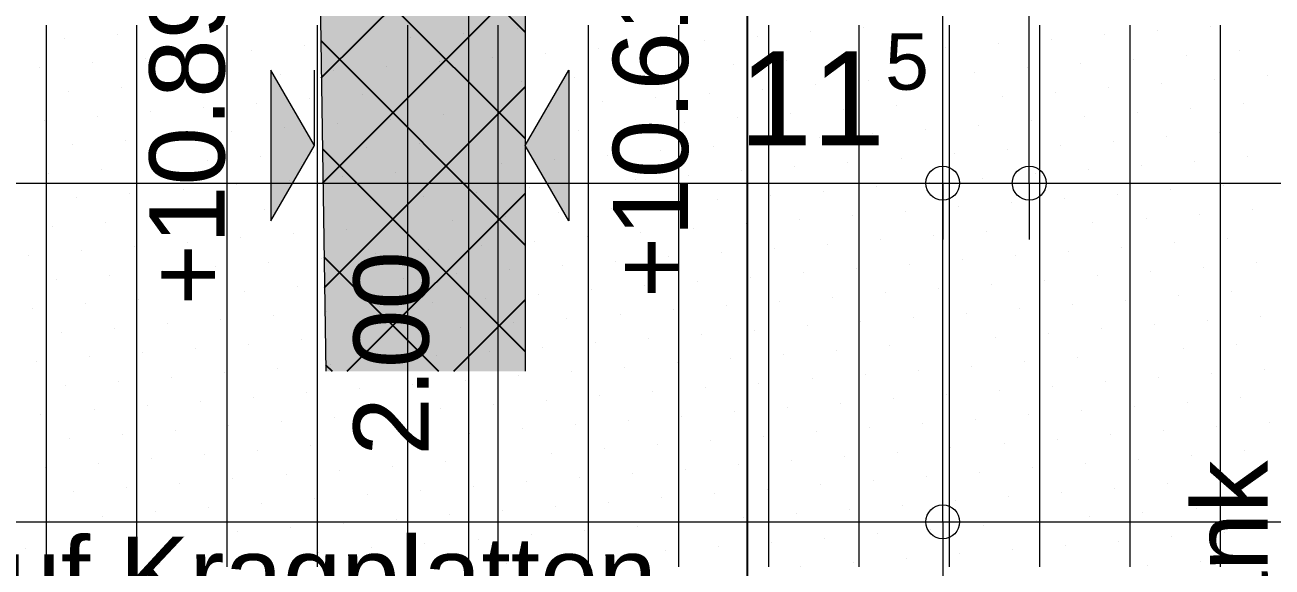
# Model space of a CAD drawing. Header units: metres. Extents: x 0.003 to 0.843, y 0.003 to 0.597.
# Drawn here: x 0.42917 to 0.46231, y 0.1774 to 0.1918 of the extents above; entities that cross this region are included whole.
import ezdxf

# ---------------------------------------------------------------- set-up
doc = ezdxf.new("R2010")
doc.units = ezdxf.units.M
for name, pattern in [('AUSGEZOGEN', [0]), ('LINIE_23', [0.0079, 0.004, -0.0013, 0, -0.0013, 0, -0.0013]), ('RAND', [44.45, 12.7, -6.35, 12.7, -6.35, 0, -6.35]), ('STRICHPUNKT', [25.4, 12.7, -6.35, 0, -6.35])]:
    doc.linetypes.add(name, pattern=pattern)
for name, color, linetype, lineweight in [('Ausbau Raeume', 7, 'AUSGEZOGEN', 18), ('Bauachsen grob', 7, 'RAND', 13), ('Bodenplatte', 7, 'AUSGEZOGEN', 18), ('Deckendaemmung', 7, 'AUSGEZOGEN', 13), ('Detailmasse', 7, 'AUSGEZOGEN', 13), ('Schnittbegrenzung', 7, 'AUSGEZOGEN', 13), ('Text Decke', 7, 'AUSGEZOGEN', 25), ('Text Werkplan Ausfuehrung', 7, 'AUSGEZOGEN', 25), ('Werkplan- Ausfuehrungsmasse', 7, 'AUSGEZOGEN', 13)]:
    doc.layers.add(name, color=color, linetype=linetype, lineweight=lineweight)
doc.styles.add('ARIAL', font='ARIAL.TTF')

msp = doc.modelspace()

# ---------------------------------------------------------------- hatches: boundary and pattern name
at = {"layer": 'Bodenplatte', "linetype": 'AUSGEZOGEN', "lineweight": 25, "true_color": 0xe0ffe0}
msp.add_hatch(color=254, dxfattribs=at).paths.add_polyline_path([(0.43486, 0.217597), (0.43486, 0.202597), (0.43686, 0.202597), (0.43716, 0.182597), (0.44246, 0.182597), (0.44246, 0.217597)])
at = {"layer": 'Bodenplatte', "linetype": 'AUSGEZOGEN', "lineweight": 13}
msp.add_hatch(color=7, dxfattribs=at).paths.add_polyline_path([(0.4357, 0.190597), (0.4357, 0.186597), (0.43686, 0.188597)])
msp.add_hatch(color=7, dxfattribs=at).paths.add_polyline_path([(0.44362, 0.190597), (0.44362, 0.186597), (0.44246, 0.188597)], flags=16)

# ---------------------------------------------------------------- linework, layer by layer
at = {"layer": 'Ausbau Raeume', "color": 254, "linetype": 'AUSGEZOGEN', "lineweight": 18}
for p, q in [((0.429742, 0.184603), (0.429742, 0.191789)), ((0.432142, 0.184603), (0.432142, 0.191789)), ((0.434542, 0.184603), (0.434542, 0.191789)), ((0.436942, 0.184603), (0.436942, 0.191789)), ((0.439342, 0.184603), (0.439342, 0.191789)), ((0.441742, 0.184603), (0.441742, 0.191789)), ((0.444142, 0.184603), (0.444142, 0.191789)), ((0.446542, 0.184603), (0.446542, 0.191789)), ((0.448942, 0.184603), (0.448942, 0.191789)), ((0.451342, 0.184603), (0.451342, 0.191789)), ((0.453742, 0.184603), (0.453742, 0.191789)), ((0.456142, 0.184603), (0.456142, 0.191789)), ((0.458542, 0.184603), (0.458542, 0.191789)), ((0.460942, 0.184603), (0.460942, 0.191789)), ((0.429742, 0.177403), (0.429742, 0.184589)), ((0.432142, 0.177403), (0.432142, 0.184589)), ((0.434542, 0.177403), (0.434542, 0.184589)), ((0.436942, 0.177403), (0.436942, 0.184589)), ((0.439342, 0.177403), (0.439342, 0.184589)), ((0.441742, 0.177403), (0.441742, 0.184589)), ((0.444142, 0.177403), (0.444142, 0.184589)), ((0.446542, 0.177403), (0.446542, 0.184589)), ((0.448942, 0.177403), (0.448942, 0.184589)), ((0.451342, 0.177403), (0.451342, 0.184589)), ((0.453742, 0.177403), (0.453742, 0.184589)), ((0.456142, 0.177403), (0.456142, 0.184589)), ((0.458542, 0.177403), (0.458542, 0.184589)), ((0.460942, 0.177403), (0.460942, 0.184589))]:
    msp.add_line(p, q, dxfattribs=at)
at = {"layer": 'Bauachsen grob', "color": 32, "linetype": 'LINIE_23', "lineweight": 25, "true_color": 0xc36e14}
msp.add_line((0.43166, 0.013897), (0.43166, 0.581), dxfattribs=at)
at = {"layer": 'Bodenplatte', "color": 7, "linetype": 'AUSGEZOGEN', "lineweight": 13}
for p, q in [((0.44246, 0.217597), (0.44246, 0.182597)), ((0.43686, 0.202597), (0.43716, 0.182597)), ((0.43686, 0.188597), (0.4357, 0.190597)), ((0.4357, 0.190597), (0.4357, 0.186597)), ((0.43686, 0.188597), (0.43686, 0.190597)), ((0.44246, 0.188597), (0.44362, 0.190597)), ((0.44362, 0.190597), (0.44362, 0.186597)), ((0.4357, 0.186597), (0.43686, 0.188597)), ((0.43686, 0.188597), (0.43686, 0.188597)), ((0.43686, 0.188597), (0.43686, 0.188597)), ((0.43686, 0.188597), (0.43686, 0.188597)), ((0.43686, 0.188597), (0.43686, 0.188597)), ((0.44362, 0.186597), (0.44246, 0.188597)), ((0.44246, 0.188597), (0.44246, 0.188597)), ((0.44246, 0.188597), (0.44246, 0.188597)), ((0.44246, 0.188597), (0.44246, 0.186597)), ((0.44246, 0.188597), (0.44246, 0.188597)), ((0.44246, 0.188597), (0.44246, 0.188597))]:
    msp.add_line(p, q, dxfattribs=at)
at = {"layer": 'Bodenplatte', "color": 7, "linetype": 'AUSGEZOGEN', "lineweight": 25}
for p, q in [((0.436942, 0.197126), (0.44246, 0.191608)), ((0.437043, 0.190393), (0.44246, 0.19581)), ((0.436985, 0.194254), (0.44246, 0.188779)), ((0.437085, 0.187606), (0.44246, 0.192981)), ((0.437028, 0.191383), (0.44246, 0.185951)), ((0.437127, 0.18482), (0.44246, 0.190153)), ((0.437071, 0.188511), (0.44246, 0.183123)), ((0.437733, 0.182597), (0.44246, 0.187324)), ((0.437114, 0.18564), (0.440157, 0.182597)), ((0.440561, 0.182597), (0.44246, 0.184496)), ((0.437157, 0.182768), (0.437328, 0.182597))]:
    msp.add_line(p, q, dxfattribs=at)
at = {"layer": 'Deckendaemmung', "color": 211, "linetype": 'AUSGEZOGEN', "lineweight": 13, "true_color": 0xff70ff}
for p, q in [((0.433027, 0.191662), (0.433027, 0.191662)), ((0.434436, 0.191776), (0.434436, 0.191776)), ((0.442245, 0.191695), (0.442245, 0.191695)), ((0.450053, 0.191614), (0.450053, 0.191614)), ((0.451463, 0.191727), (0.451463, 0.191727)), ((0.459271, 0.191646), (0.459271, 0.191646)), ((0.460681, 0.19176), (0.460681, 0.19176)), ((0.430208, 0.191436), (0.430208, 0.191436)), ((0.431617, 0.191549), (0.431617, 0.191549)), ((0.438016, 0.191355), (0.438016, 0.191355)), ((0.439426, 0.191468), (0.439426, 0.191468)), ((0.440835, 0.191581), (0.440835, 0.191581)), ((0.445825, 0.191274), (0.445825, 0.191274)), ((0.447234, 0.191387), (0.447234, 0.191387)), ((0.448644, 0.1915), (0.448644, 0.1915)), ((0.455043, 0.191306), (0.455043, 0.191306)), ((0.455043, 0.191306), (0.455043, 0.191306)), ((0.456452, 0.191419), (0.456452, 0.191419)), ((0.457862, 0.191533), (0.457862, 0.191533)), ((0.433788, 0.191014), (0.433788, 0.191014)), ((0.435197, 0.191128), (0.435197, 0.191128)), ((0.436607, 0.191241), (0.436607, 0.191241)), ((0.441597, 0.190933), (0.441597, 0.190933)), ((0.443006, 0.191047), (0.443006, 0.191047)), ((0.444416, 0.19116), (0.444416, 0.19116)), ((0.450815, 0.190966), (0.450815, 0.190966)), ((0.452224, 0.191079), (0.452224, 0.191079)), ((0.453634, 0.191193), (0.453634, 0.191193)), ((0.460033, 0.190998), (0.460033, 0.190998)), ((0.461442, 0.191112), (0.461442, 0.191112)), ((0.42956, 0.190674), (0.42956, 0.190674)), ((0.430969, 0.190788), (0.430969, 0.190788)), ((0.432379, 0.190901), (0.432379, 0.190901)), ((0.438778, 0.190707), (0.438778, 0.190707)), ((0.440187, 0.19082), (0.440187, 0.19082)), ((0.446586, 0.190626), (0.446586, 0.190626)), ((0.447996, 0.190739), (0.447996, 0.190739)), ((0.447996, 0.190739), (0.447996, 0.190739)), ((0.449405, 0.190852), (0.449405, 0.190852)), ((0.455804, 0.190658), (0.455804, 0.190658)), ((0.457214, 0.190771), (0.457214, 0.190771)), ((0.458623, 0.190885), (0.458623, 0.190885)), ((0.434549, 0.190366), (0.434549, 0.190366)), ((0.435959, 0.19048), (0.435959, 0.19048)), ((0.437368, 0.190593), (0.437368, 0.190593)), ((0.442358, 0.190285), (0.442358, 0.190285)), ((0.443767, 0.190399), (0.443767, 0.190399)), ((0.445177, 0.190512), (0.445177, 0.190512)), ((0.451576, 0.190318), (0.451576, 0.190318)), ((0.452986, 0.190431), (0.452986, 0.190431)), ((0.454395, 0.190545), (0.454395, 0.190545)), ((0.460794, 0.19035), (0.460794, 0.19035)), ((0.462204, 0.190464), (0.462204, 0.190464)), ((0.430321, 0.190026), (0.430321, 0.190026)), ((0.431731, 0.19014), (0.431731, 0.19014)), ((0.43314, 0.190253), (0.43314, 0.190253)), ((0.43813, 0.189945), (0.43813, 0.189945)), ((0.439539, 0.190059), (0.439539, 0.190059)), ((0.440949, 0.190172), (0.440949, 0.190172)), ((0.440949, 0.190172), (0.440949, 0.190172)), ((0.447348, 0.189978), (0.447348, 0.189978)), ((0.448757, 0.190091), (0.448757, 0.190091)), ((0.450167, 0.190204), (0.450167, 0.190204)), ((0.456566, 0.19001), (0.456566, 0.19001)), ((0.457975, 0.190123), (0.457975, 0.190123)), ((0.459385, 0.190237), (0.459385, 0.190237)), ((0.435311, 0.189718), (0.435311, 0.189718)), ((0.43672, 0.189832), (0.43672, 0.189832)), ((0.443119, 0.189637), (0.443119, 0.189637)), ((0.444529, 0.189751), (0.444529, 0.189751)), ((0.445938, 0.189864), (0.445938, 0.189864)), ((0.452338, 0.18967), (0.452338, 0.18967)), ((0.453747, 0.189783), (0.453747, 0.189783)), ((0.455156, 0.189897), (0.455156, 0.189897)), ((0.461556, 0.189702), (0.461556, 0.189702)), ((0.431082, 0.189378), (0.431082, 0.189378)), ((0.432492, 0.189492), (0.432492, 0.189492)), ((0.433901, 0.189605), (0.433901, 0.189605)), ((0.433901, 0.189605), (0.433901, 0.189605)), ((0.438891, 0.189297), (0.438891, 0.189297)), ((0.440301, 0.189411), (0.440301, 0.189411)), ((0.44171, 0.189524), (0.44171, 0.189524)), ((0.448109, 0.18933), (0.448109, 0.18933)), ((0.449519, 0.189443), (0.449519, 0.189443)), ((0.450928, 0.189556), (0.450928, 0.189556)), ((0.457327, 0.189362), (0.457327, 0.189362)), ((0.458737, 0.189475), (0.458737, 0.189475)), ((0.460146, 0.189589), (0.460146, 0.189589)), ((0.429673, 0.189265), (0.429673, 0.189265)), ((0.434663, 0.188957), (0.434663, 0.188957)), ((0.436072, 0.18907), (0.436072, 0.18907)), ((0.437482, 0.189184), (0.437482, 0.189184)), ((0.443881, 0.188989), (0.443881, 0.188989)), ((0.44529, 0.189103), (0.44529, 0.189103)), ((0.4467, 0.189216), (0.4467, 0.189216)), ((0.453099, 0.189022), (0.453099, 0.189022)), ((0.454508, 0.189135), (0.454508, 0.189135)), ((0.455918, 0.189249), (0.455918, 0.189249)), ((0.430434, 0.188617), (0.430434, 0.188617)), ((0.431844, 0.18873), (0.431844, 0.18873)), ((0.433253, 0.188844), (0.433253, 0.188844)), ((0.439653, 0.188649), (0.439653, 0.188649)), ((0.441062, 0.188763), (0.441062, 0.188763)), ((0.442471, 0.188876), (0.442471, 0.188876)), ((0.448871, 0.188682), (0.448871, 0.188682)), ((0.45028, 0.188795), (0.45028, 0.188795)), ((0.45169, 0.188908), (0.45169, 0.188908)), ((0.458089, 0.188714), (0.458089, 0.188714)), ((0.459498, 0.188827), (0.459498, 0.188827)), ((0.460908, 0.188941), (0.460908, 0.188941)), ((0.435424, 0.188309), (0.435424, 0.188309)), ((0.436834, 0.188422), (0.436834, 0.188422)), ((0.438243, 0.188536), (0.438243, 0.188536)), ((0.444642, 0.188341), (0.444642, 0.188341)), ((0.446052, 0.188455), (0.446052, 0.188455)), ((0.447461, 0.188568), (0.447461, 0.188568)), ((0.45386, 0.188374), (0.45386, 0.188374)), ((0.45527, 0.188487), (0.45527, 0.188487)), ((0.456679, 0.188601), (0.456679, 0.188601)), ((0.461669, 0.188293), (0.461669, 0.188293)), ((0.431196, 0.187969), (0.431196, 0.187969)), ((0.432605, 0.188082), (0.432605, 0.188082)), ((0.434015, 0.188196), (0.434015, 0.188196)), ((0.440414, 0.188001), (0.440414, 0.188001)), ((0.441823, 0.188115), (0.441823, 0.188115)), ((0.443233, 0.188228), (0.443233, 0.188228)), ((0.449632, 0.188034), (0.449632, 0.188034)), ((0.451042, 0.188147), (0.451042, 0.188147)), ((0.452451, 0.18826), (0.452451, 0.18826)), ((0.457441, 0.187953), (0.457441, 0.187953)), ((0.45885, 0.188066), (0.45885, 0.188066)), ((0.46026, 0.188179), (0.46026, 0.188179)), ((0.429786, 0.187855), (0.429786, 0.187855)), ((0.436186, 0.187661), (0.436186, 0.187661)), ((0.437595, 0.187774), (0.437595, 0.187774)), ((0.439005, 0.187888), (0.439005, 0.187888)), ((0.445404, 0.187693), (0.445404, 0.187693)), ((0.446813, 0.187807), (0.446813, 0.187807)), ((0.448223, 0.18792), (0.448223, 0.18792)), ((0.454622, 0.187726), (0.454622, 0.187726)), ((0.456031, 0.187839), (0.456031, 0.187839)), ((0.456031, 0.187839), (0.456031, 0.187839)), ((0.431957, 0.187321), (0.431957, 0.187321)), ((0.433367, 0.187434), (0.433367, 0.187434)), ((0.434776, 0.187548), (0.434776, 0.187548)), ((0.441175, 0.187353), (0.441175, 0.187353)), ((0.442585, 0.187467), (0.442585, 0.187467)), ((0.443994, 0.18758), (0.443994, 0.18758)), ((0.450393, 0.187386), (0.450393, 0.187386)), ((0.451803, 0.187499), (0.451803, 0.187499)), ((0.453212, 0.187612), (0.453212, 0.187612)), ((0.458202, 0.187304), (0.458202, 0.187304)), ((0.459612, 0.187418), (0.459612, 0.187418)), ((0.461021, 0.187531), (0.461021, 0.187531)), ((0.430548, 0.187207), (0.430548, 0.187207)), ((0.436947, 0.187013), (0.436947, 0.187013)), ((0.438357, 0.187126), (0.438357, 0.187126)), ((0.439766, 0.18724), (0.439766, 0.18724)), ((0.446165, 0.187045), (0.446165, 0.187045)), ((0.447575, 0.187159), (0.447575, 0.187159)), ((0.448984, 0.187272), (0.448984, 0.187272)), ((0.448984, 0.187272), (0.448984, 0.187272)), ((0.453974, 0.186964), (0.453974, 0.186964)), ((0.455383, 0.187078), (0.455383, 0.187078)), ((0.456793, 0.187191), (0.456793, 0.187191)), ((0.432719, 0.186673), (0.432719, 0.186673)), ((0.434128, 0.186786), (0.434128, 0.186786)), ((0.435538, 0.1869), (0.435538, 0.1869)), ((0.441937, 0.186705), (0.441937, 0.186705)), ((0.441937, 0.186705), (0.441937, 0.186705)), ((0.443346, 0.186818), (0.443346, 0.186818)), ((0.444756, 0.186932), (0.444756, 0.186932)), ((0.449745, 0.186624), (0.449745, 0.186624)), ((0.451155, 0.186737), (0.451155, 0.186737)), ((0.452564, 0.186851), (0.452564, 0.186851)), ((0.458964, 0.186656), (0.458964, 0.186656)), ((0.460373, 0.18677), (0.460373, 0.18677)), ((0.461782, 0.186883), (0.461782, 0.186883)), ((0.4299, 0.186446), (0.4299, 0.186446)), ((0.431309, 0.186559), (0.431309, 0.186559)), ((0.437708, 0.186365), (0.437708, 0.186365)), ((0.439118, 0.186478), (0.439118, 0.186478)), ((0.440527, 0.186592), (0.440527, 0.186592)), ((0.446927, 0.186397), (0.446927, 0.186397)), ((0.448336, 0.186511), (0.448336, 0.186511)), ((0.454735, 0.186316), (0.454735, 0.186316)), ((0.456145, 0.18643), (0.456145, 0.18643)), ((0.457554, 0.186543), (0.457554, 0.186543)), ((0.43348, 0.186025), (0.43348, 0.186025)), ((0.43489, 0.186138), (0.43489, 0.186138)), ((0.43489, 0.186138), (0.43489, 0.186138)), ((0.436299, 0.186251), (0.436299, 0.186251)), ((0.442698, 0.186057), (0.442698, 0.186057)), ((0.444108, 0.18617), (0.444108, 0.18617)), ((0.445517, 0.186284), (0.445517, 0.186284)), ((0.450507, 0.185976), (0.450507, 0.185976)), ((0.451916, 0.186089), (0.451916, 0.186089)), ((0.453326, 0.186203), (0.453326, 0.186203)), ((0.459725, 0.186008), (0.459725, 0.186008)), ((0.461134, 0.186122), (0.461134, 0.186122)), ((0.429252, 0.185684), (0.429252, 0.185684)), ((0.430661, 0.185798), (0.430661, 0.185798)), ((0.432071, 0.185911), (0.432071, 0.185911)), ((0.43847, 0.185717), (0.43847, 0.185717)), ((0.439879, 0.18583), (0.439879, 0.18583)), ((0.441289, 0.185944), (0.441289, 0.185944)), ((0.446279, 0.185636), (0.446279, 0.185636)), ((0.447688, 0.185749), (0.447688, 0.185749)), ((0.449097, 0.185863), (0.449097, 0.185863)), ((0.455497, 0.185668), (0.455497, 0.185668)), ((0.456906, 0.185782), (0.456906, 0.185782)), ((0.458316, 0.185895), (0.458316, 0.185895)), ((0.434242, 0.185377), (0.434242, 0.185377)), ((0.435651, 0.18549), (0.435651, 0.18549)), ((0.43706, 0.185603), (0.43706, 0.185603)), ((0.44346, 0.185409), (0.44346, 0.185409)), ((0.444869, 0.185522), (0.444869, 0.185522)), ((0.451268, 0.185328), (0.451268, 0.185328)), ((0.452678, 0.185441), (0.452678, 0.185441)), ((0.454087, 0.185555), (0.454087, 0.185555)), ((0.460486, 0.18536), (0.460486, 0.18536)), ((0.461896, 0.185474), (0.461896, 0.185474)), ((0.430013, 0.185036), (0.430013, 0.185036)), ((0.431423, 0.18515), (0.431423, 0.18515)), ((0.432832, 0.185263), (0.432832, 0.185263)), ((0.439231, 0.185069), (0.439231, 0.185069)), ((0.440641, 0.185182), (0.440641, 0.185182)), ((0.44205, 0.185296), (0.44205, 0.185296)), ((0.44704, 0.184988), (0.44704, 0.184988)), ((0.448449, 0.185101), (0.448449, 0.185101)), ((0.449859, 0.185215), (0.449859, 0.185215)), ((0.456258, 0.18502), (0.456258, 0.18502)), ((0.457668, 0.185134), (0.457668, 0.185134)), ((0.459077, 0.185247), (0.459077, 0.185247)), ((0.435003, 0.184729), (0.435003, 0.184729)), ((0.436412, 0.184842), (0.436412, 0.184842)), ((0.437822, 0.184955), (0.437822, 0.184955)), ((0.442812, 0.184648), (0.442812, 0.184648)), ((0.444221, 0.184761), (0.444221, 0.184761)), ((0.445631, 0.184874), (0.445631, 0.184874)), ((0.45203, 0.18468), (0.45203, 0.18468)), ((0.453439, 0.184793), (0.453439, 0.184793)), ((0.454849, 0.184907), (0.454849, 0.184907)), ((0.461248, 0.184712), (0.461248, 0.184712)), ((0.430775, 0.184388), (0.430775, 0.184388)), ((0.432184, 0.184502), (0.432184, 0.184502)), ((0.433594, 0.184615), (0.433594, 0.184615)), ((0.438583, 0.184307), (0.438583, 0.184307)), ((0.439993, 0.184421), (0.439993, 0.184421)), ((0.441402, 0.184534), (0.441402, 0.184534)), ((0.447801, 0.18434), (0.447801, 0.18434)), ((0.449211, 0.184453), (0.449211, 0.184453)), ((0.45062, 0.184567), (0.45062, 0.184567)), ((0.45702, 0.184372), (0.45702, 0.184372)), ((0.458429, 0.184486), (0.458429, 0.184486)), ((0.459838, 0.184599), (0.459838, 0.184599)), ((0.429365, 0.184275), (0.429365, 0.184275)), ((0.435764, 0.184081), (0.435764, 0.184081)), ((0.437174, 0.184194), (0.437174, 0.184194)), ((0.443573, 0.184), (0.443573, 0.184)), ((0.444983, 0.184113), (0.444983, 0.184113)), ((0.446392, 0.184226), (0.446392, 0.184226)), ((0.452791, 0.184032), (0.452791, 0.184032)), ((0.454201, 0.184145), (0.454201, 0.184145)), ((0.45561, 0.184259), (0.45561, 0.184259)), ((0.45561, 0.184259), (0.45561, 0.184259)), ((0.462009, 0.184064), (0.462009, 0.184064)), ((0.431536, 0.18374), (0.431536, 0.18374)), ((0.432946, 0.183854), (0.432946, 0.183854)), ((0.434355, 0.183967), (0.434355, 0.183967)), ((0.439345, 0.183659), (0.439345, 0.183659)), ((0.440754, 0.183773), (0.440754, 0.183773)), ((0.442164, 0.183886), (0.442164, 0.183886)), ((0.448563, 0.183692), (0.448563, 0.183692)), ((0.448563, 0.183692), (0.448563, 0.183692)), ((0.449972, 0.183805), (0.449972, 0.183805)), ((0.451382, 0.183919), (0.451382, 0.183919)), ((0.457781, 0.183724), (0.457781, 0.183724)), ((0.45919, 0.183838), (0.45919, 0.183838)), ((0.4606, 0.183951), (0.4606, 0.183951)), ((0.430127, 0.183627), (0.430127, 0.183627)), ((0.435116, 0.183319), (0.435116, 0.183319)), ((0.436526, 0.183433), (0.436526, 0.183433)), ((0.437935, 0.183546), (0.437935, 0.183546)), ((0.444334, 0.183352), (0.444334, 0.183352)), ((0.445744, 0.183465), (0.445744, 0.183465)), ((0.447153, 0.183578), (0.447153, 0.183578)), ((0.453553, 0.183384), (0.453553, 0.183384)), ((0.454962, 0.183497), (0.454962, 0.183497)), ((0.456371, 0.183611), (0.456371, 0.183611)), ((0.430888, 0.182979), (0.430888, 0.182979)), ((0.432298, 0.183092), (0.432298, 0.183092)), ((0.433707, 0.183206), (0.433707, 0.183206)), ((0.440106, 0.183011), (0.440106, 0.183011)), ((0.441516, 0.183125), (0.441516, 0.183125)), ((0.441516, 0.183125), (0.441516, 0.183125)), ((0.442925, 0.183238), (0.442925, 0.183238)), ((0.449324, 0.183044), (0.449324, 0.183044)), ((0.450734, 0.183157), (0.450734, 0.183157)), ((0.452143, 0.183271), (0.452143, 0.183271)), ((0.458542, 0.183076), (0.458542, 0.183076)), ((0.459952, 0.18319), (0.459952, 0.18319)), ((0.461361, 0.183303), (0.461361, 0.183303)), ((0.429479, 0.182866), (0.429479, 0.182866)), ((0.435878, 0.182671), (0.435878, 0.182671)), ((0.437287, 0.182785), (0.437287, 0.182785)), ((0.438697, 0.182898), (0.438697, 0.182898)), ((0.445096, 0.182704), (0.445096, 0.182704)), ((0.446505, 0.182817), (0.446505, 0.182817)), ((0.447915, 0.18293), (0.447915, 0.18293)), ((0.454314, 0.182736), (0.454314, 0.182736)), ((0.455723, 0.182849), (0.455723, 0.182849)), ((0.457133, 0.182963), (0.457133, 0.182963)), ((0.462123, 0.182655), (0.462123, 0.182655)), ((0.431649, 0.182331), (0.431649, 0.182331)), ((0.433059, 0.182444), (0.433059, 0.182444)), ((0.434468, 0.182558), (0.434468, 0.182558)), ((0.434468, 0.182558), (0.434468, 0.182558)), ((0.440868, 0.182363), (0.440868, 0.182363)), ((0.442277, 0.182477), (0.442277, 0.182477)), ((0.443686, 0.18259), (0.443686, 0.18259)), ((0.450086, 0.182396), (0.450086, 0.182396)), ((0.451495, 0.182509), (0.451495, 0.182509)), ((0.452905, 0.182623), (0.452905, 0.182623)), ((0.459304, 0.182428), (0.459304, 0.182428)), ((0.460713, 0.182542), (0.460713, 0.182542)), ((0.43024, 0.182218), (0.43024, 0.182218)), ((0.436639, 0.182023), (0.436639, 0.182023)), ((0.438049, 0.182137), (0.438049, 0.182137)), ((0.439458, 0.18225), (0.439458, 0.18225)), ((0.445857, 0.182056), (0.445857, 0.182056)), ((0.447267, 0.182169), (0.447267, 0.182169)), ((0.448676, 0.182282), (0.448676, 0.182282)), ((0.455075, 0.182088), (0.455075, 0.182088)), ((0.456485, 0.182201), (0.456485, 0.182201)), ((0.457894, 0.182315), (0.457894, 0.182315)), ((0.432411, 0.181683), (0.432411, 0.181683)), ((0.43382, 0.181796), (0.43382, 0.181796)), ((0.43523, 0.18191), (0.43523, 0.18191)), ((0.441629, 0.181715), (0.441629, 0.181715)), ((0.443038, 0.181829), (0.443038, 0.181829)), ((0.444448, 0.181942), (0.444448, 0.181942)), ((0.450847, 0.181748), (0.450847, 0.181748)), ((0.452257, 0.181861), (0.452257, 0.181861)), ((0.453666, 0.181975), (0.453666, 0.181975)), ((0.458656, 0.181667), (0.458656, 0.181667)), ((0.460065, 0.18178), (0.460065, 0.18178)), ((0.461475, 0.181894), (0.461475, 0.181894)), ((0.429592, 0.181456), (0.429592, 0.181456)), ((0.431001, 0.18157), (0.431001, 0.18157)), ((0.437401, 0.181375), (0.437401, 0.181375)), ((0.43881, 0.181489), (0.43881, 0.181489)), ((0.44022, 0.181602), (0.44022, 0.181602)), ((0.446619, 0.181408), (0.446619, 0.181408)), ((0.448028, 0.181521), (0.448028, 0.181521)), ((0.449438, 0.181634), (0.449438, 0.181634)), ((0.454427, 0.181327), (0.454427, 0.181327)), ((0.455837, 0.18144), (0.455837, 0.18144)), ((0.457246, 0.181553), (0.457246, 0.181553)), ((0.433172, 0.181035), (0.433172, 0.181035)), ((0.434582, 0.181148), (0.434582, 0.181148)), ((0.435991, 0.181262), (0.435991, 0.181262)), ((0.44239, 0.181067), (0.44239, 0.181067)), ((0.4438, 0.181181), (0.4438, 0.181181)), ((0.445209, 0.181294), (0.445209, 0.181294)), ((0.451609, 0.1811), (0.451609, 0.1811)), ((0.453018, 0.181213), (0.453018, 0.181213)), ((0.459417, 0.181019), (0.459417, 0.181019)), ((0.460827, 0.181132), (0.460827, 0.181132)), ((0.462236, 0.181245), (0.462236, 0.181245)), ((0.430353, 0.180808), (0.430353, 0.180808)), ((0.431763, 0.180922), (0.431763, 0.180922)), ((0.438162, 0.180727), (0.438162, 0.180727)), ((0.439572, 0.180841), (0.439572, 0.180841)), ((0.440981, 0.180954), (0.440981, 0.180954)), ((0.44738, 0.180759), (0.44738, 0.180759)), ((0.44879, 0.180873), (0.44879, 0.180873)), ((0.450199, 0.180986), (0.450199, 0.180986)), ((0.455189, 0.180678), (0.455189, 0.180678)), ((0.456598, 0.180792), (0.456598, 0.180792)), ((0.456598, 0.180792), (0.456598, 0.180792)), ((0.458008, 0.180905), (0.458008, 0.180905)), ((0.433934, 0.180387), (0.433934, 0.180387)), ((0.435343, 0.1805), (0.435343, 0.1805)), ((0.436753, 0.180614), (0.436753, 0.180614)), ((0.443152, 0.180419), (0.443152, 0.180419)), ((0.444561, 0.180533), (0.444561, 0.180533)), ((0.445971, 0.180646), (0.445971, 0.180646)), ((0.450961, 0.180338), (0.450961, 0.180338)), ((0.45237, 0.180452), (0.45237, 0.180452)), ((0.453779, 0.180565), (0.453779, 0.180565)), ((0.460179, 0.180371), (0.460179, 0.180371)), ((0.461588, 0.180484), (0.461588, 0.180484)), ((0.429705, 0.180047), (0.429705, 0.180047)), ((0.431115, 0.18016), (0.431115, 0.18016)), ((0.432524, 0.180274), (0.432524, 0.180274)), ((0.438924, 0.180079), (0.438924, 0.180079)), ((0.440333, 0.180192), (0.440333, 0.180192)), ((0.441742, 0.180306), (0.441742, 0.180306)), ((0.446732, 0.179998), (0.446732, 0.179998)), ((0.448142, 0.180111), (0.448142, 0.180111)), ((0.449551, 0.180225), (0.449551, 0.180225)), ((0.449551, 0.180225), (0.449551, 0.180225)), ((0.45595, 0.18003), (0.45595, 0.18003)), ((0.45736, 0.180144), (0.45736, 0.180144)), ((0.458769, 0.180257), (0.458769, 0.180257)), ((0.434695, 0.179739), (0.434695, 0.179739)), ((0.436105, 0.179852), (0.436105, 0.179852)), ((0.437514, 0.179966), (0.437514, 0.179966)), ((0.443913, 0.179771), (0.443913, 0.179771)), ((0.445323, 0.179885), (0.445323, 0.179885)), ((0.451722, 0.17969), (0.451722, 0.17969)), ((0.453131, 0.179804), (0.453131, 0.179804)), ((0.454541, 0.179917), (0.454541, 0.179917)), ((0.46094, 0.179723), (0.46094, 0.179723)), ((0.430467, 0.179399), (0.430467, 0.179399)), ((0.431876, 0.179512), (0.431876, 0.179512)), ((0.433286, 0.179625), (0.433286, 0.179625)), ((0.439685, 0.179431), (0.439685, 0.179431)), ((0.441094, 0.179544), (0.441094, 0.179544)), ((0.442504, 0.179658), (0.442504, 0.179658)), ((0.442504, 0.179658), (0.442504, 0.179658)), ((0.447494, 0.17935), (0.447494, 0.17935)), ((0.448903, 0.179463), (0.448903, 0.179463)), ((0.450312, 0.179577), (0.450312, 0.179577)), ((0.456712, 0.179382), (0.456712, 0.179382)), ((0.458121, 0.179496), (0.458121, 0.179496)), ((0.459531, 0.179609), (0.459531, 0.179609)), ((0.435457, 0.179091), (0.435457, 0.179091)), ((0.435457, 0.179091), (0.435457, 0.179091)), ((0.436866, 0.179204), (0.436866, 0.179204)), ((0.438275, 0.179318), (0.438275, 0.179318)), ((0.443265, 0.17901), (0.443265, 0.17901)), ((0.444675, 0.179123), (0.444675, 0.179123)), ((0.446084, 0.179237), (0.446084, 0.179237)), ((0.452483, 0.179042), (0.452483, 0.179042)), ((0.453893, 0.179156), (0.453893, 0.179156)), ((0.455302, 0.179269), (0.455302, 0.179269)), ((0.461701, 0.179075), (0.461701, 0.179075)), ((0.431228, 0.178751), (0.431228, 0.178751)), ((0.432638, 0.178864), (0.432638, 0.178864)), ((0.434047, 0.178977), (0.434047, 0.178977)), ((0.439037, 0.17867), (0.439037, 0.17867)), ((0.440446, 0.178783), (0.440446, 0.178783)), ((0.441856, 0.178896), (0.441856, 0.178896)), ((0.448255, 0.178702), (0.448255, 0.178702)), ((0.449664, 0.178815), (0.449664, 0.178815)), ((0.451074, 0.178929), (0.451074, 0.178929)), ((0.457473, 0.178734), (0.457473, 0.178734)), ((0.458883, 0.178848), (0.458883, 0.178848)), ((0.460292, 0.178961), (0.460292, 0.178961)), ((0.429819, 0.178637), (0.429819, 0.178637)), ((0.436218, 0.178443), (0.436218, 0.178443)), ((0.437627, 0.178556), (0.437627, 0.178556)), ((0.444027, 0.178362), (0.444027, 0.178362)), ((0.445436, 0.178475), (0.445436, 0.178475)), ((0.446846, 0.178589), (0.446846, 0.178589)), ((0.453245, 0.178394), (0.453245, 0.178394)), ((0.454654, 0.178508), (0.454654, 0.178508)), ((0.456064, 0.178621), (0.456064, 0.178621)), ((0.43199, 0.178103), (0.43199, 0.178103)), ((0.433399, 0.178216), (0.433399, 0.178216)), ((0.434809, 0.178329), (0.434809, 0.178329)), ((0.439798, 0.178022), (0.439798, 0.178022)), ((0.441208, 0.178135), (0.441208, 0.178135)), ((0.442617, 0.178248), (0.442617, 0.178248)), ((0.449016, 0.178054), (0.449016, 0.178054)), ((0.450426, 0.178167), (0.450426, 0.178167)), ((0.451835, 0.178281), (0.451835, 0.178281)), ((0.458235, 0.178086), (0.458235, 0.178086)), ((0.459644, 0.1782), (0.459644, 0.1782)), ((0.461053, 0.178313), (0.461053, 0.178313)), ((0.429171, 0.177876), (0.429171, 0.177876)), ((0.43058, 0.177989), (0.43058, 0.177989)), ((0.43557, 0.177681), (0.43557, 0.177681)), ((0.436979, 0.177795), (0.436979, 0.177795)), ((0.438389, 0.177908), (0.438389, 0.177908)), ((0.444788, 0.177714), (0.444788, 0.177714)), ((0.446198, 0.177827), (0.446198, 0.177827)), ((0.447607, 0.177941), (0.447607, 0.177941)), ((0.454006, 0.177746), (0.454006, 0.177746)), ((0.455416, 0.17786), (0.455416, 0.17786)), ((0.456825, 0.177973), (0.456825, 0.177973)), ((0.432751, 0.177455), (0.432751, 0.177455)), ((0.434161, 0.177568), (0.434161, 0.177568)), ((0.441969, 0.177487), (0.441969, 0.177487)), ((0.443379, 0.1776), (0.443379, 0.1776)), ((0.449778, 0.177406), (0.449778, 0.177406)), ((0.451187, 0.177519), (0.451187, 0.177519)), ((0.452597, 0.177633), (0.452597, 0.177633)), ((0.458996, 0.177438), (0.458996, 0.177438)), ((0.460405, 0.177552), (0.460405, 0.177552)), ((0.461815, 0.177665), (0.461815, 0.177665))]:
    msp.add_line(p, q, dxfattribs=at)
at = {"layer": 'Detailmasse', "color": 253, "linetype": 'AUSGEZOGEN', "lineweight": 13, "true_color": 0xa0a0a0}
msp.add_line((0.44096, 0.162597), (0.44096, 0.202597), dxfattribs=at)
at = {"layer": 'Schnittbegrenzung', "color": 14, "linetype": 'STRICHPUNKT', "lineweight": 25, "true_color": 0xb20000}
msp.add_line((0.44836, 0.256097), (0.44836, 0.010297), dxfattribs=at)
at = {"layer": 'Werkplan- Ausfuehrungsmasse', "color": 7, "linetype": 'AUSGEZOGEN', "lineweight": 13}
for p, q in [((0.45356, 0.187597), (0.45356, 0.189097)), ((0.45586, 0.187597), (0.45586, 0.189097)), ((0.39226, 0.187597), (0.45356, 0.187597)), ((0.45356, 0.187597), (0.45356, 0.186097)), ((0.45356, 0.187597), (0.45586, 0.187597)), ((0.45586, 0.187597), (0.45586, 0.186097)), ((0.45586, 0.187597), (0.47636, 0.187597)), ((0.45356, 0.178597), (0.45356, 0.180097)), ((0.39226, 0.178597), (0.45356, 0.178597)), ((0.45356, 0.178597), (0.45356, 0.177097)), ((0.45356, 0.178597), (0.47636, 0.178597))]:
    msp.add_line(p, q, dxfattribs=at)
for points in [[(0.45356, 0.187597), (0.45356, 0.188222), (0.45356, 0.188222), (0.45356, 0.188222), (0.45356, 0.188222), (0.45356, 0.188222), (0.45356, 0.188222), (0.45356, 0.188222), (0.45356, 0.188222), (0.45356, 0.188222), (0.45356, 0.188222), (0.45356, 0.188222), (0.45356, 0.188222), (0.45356, 0.188222), (0.45356, 0.188222), (0.45356, 0.188222), (0.45356, 0.188222), (0.45356, 0.188308), (0.45356, 0.188308), (0.45356, 0.188319), (0.45356, 0.188319), (0.45356, 0.188338), (0.45356, 0.188338), (0.45356, 0.188345), (0.45356, 0.188345), (0.45356, 0.188361), (0.45356, 0.188361), (0.45356, 0.194597)], [(0.45586, 0.187597), (0.45586, 0.188222), (0.45586, 0.188222), (0.45586, 0.188222), (0.45586, 0.188222), (0.45586, 0.188222), (0.45586, 0.188222), (0.45586, 0.188222), (0.45586, 0.188222), (0.45586, 0.188222), (0.45586, 0.188222), (0.45586, 0.188222), (0.45586, 0.188222), (0.45586, 0.188222), (0.45586, 0.188222), (0.45586, 0.188222), (0.45586, 0.188222), (0.45586, 0.188309), (0.45586, 0.188309), (0.45586, 0.188321), (0.45586, 0.188321), (0.45586, 0.18834), (0.45586, 0.18834), (0.45586, 0.188347), (0.45586, 0.188347), (0.45586, 0.188364), (0.45586, 0.188364), (0.45586, 0.194597)], [(0.45356, 0.178597), (0.45356, 0.179222), (0.45356, 0.179222), (0.45356, 0.179222), (0.45356, 0.179222), (0.45356, 0.179222), (0.45356, 0.179222), (0.45356, 0.179222), (0.45356, 0.179222), (0.45356, 0.179222), (0.45356, 0.179222), (0.45356, 0.179302), (0.45356, 0.179302), (0.45356, 0.179317), (0.45356, 0.179317), (0.45356, 0.188597)]]:
    msp.add_lwpolyline(points, dxfattribs=at)
for centre in [(0.45356, 0.187597), (0.45586, 0.187597), (0.45356, 0.178597)]:
    msp.add_circle(centre, 0.00045, dxfattribs=at)

# ---------------------------------------------------------------- texts
at = {"layer": 'Bodenplatte', "color": 7, "linetype": 'AUSGEZOGEN', "lineweight": 18, "char_height": 0.002, "width": 0.001, "attachment_point": 7, "rotation": 90, "style": 'ARIAL'}
for s, insert in [('+10.61', (0.44682, 0.184542)), ('+10.89', (0.4345, 0.184347))]:
    msp.add_mtext(s, dxfattribs=dict(at, insert=insert))
at = {"layer": 'Detailmasse', "color": 253, "linetype": 'AUSGEZOGEN', "lineweight": 18, "true_color": 0xa0a0a0, "insert": (0.439926, 0.180353), "char_height": 0.002, "width": 0.001, "attachment_point": 7, "rotation": 90, "style": 'ARIAL'}
msp.add_mtext('2.00', dxfattribs=at)
at = {"layer": 'Text Decke', "color": 92, "linetype": 'AUSGEZOGEN', "lineweight": 18, "true_color": 0x00c600, "insert": (0.41226, 0.175597), "char_height": 0.002, "width": 0.001, "attachment_point": 7, "style": 'ARIAL'}
msp.add_mtext('Wandflügel\\~auf\\~Kragplatten-', dxfattribs=at)
at = {"layer": 'Text Werkplan Ausfuehrung', "color": 7, "linetype": 'AUSGEZOGEN', "lineweight": 18, "insert": (0.462227, 0.162997), "char_height": 0.002, "width": 0.001, "attachment_point": 7, "rotation": 90, "style": 'ARIAL'}
msp.add_mtext('Metallschrank', dxfattribs=at)
at = {"layer": 'Werkplan- Ausfuehrungsmasse', "color": 7, "linetype": 'AUSGEZOGEN', "lineweight": 25, "attachment_point": 7, "style": 'ARIAL'}
for s, insert, char_height, width in [('5', (0.452028, 0.190056), 0.0015, 0.00075), ('11', (0.448144, 0.188597), 0.0025, 0.00125)]:
    msp.add_mtext(s, dxfattribs=dict(at, insert=insert, char_height=char_height, width=width))

doc.saveas('drawing.dxf')
